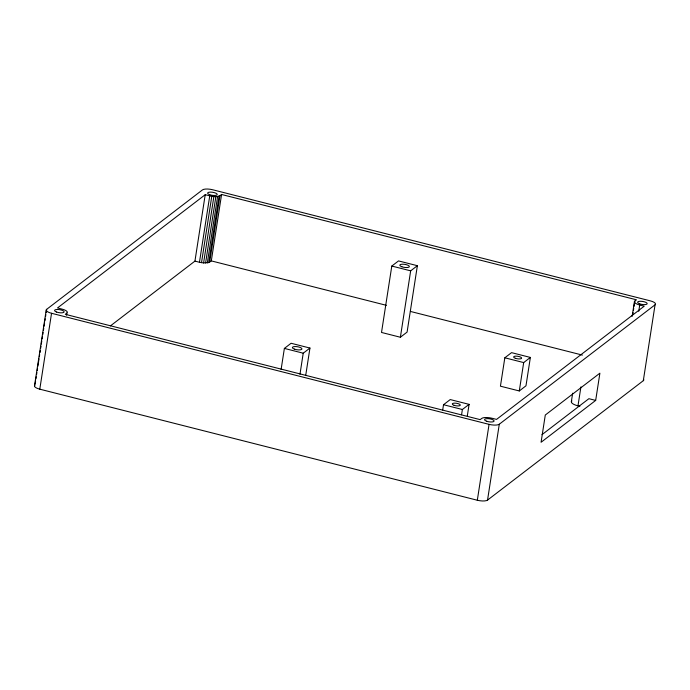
<?xml version="1.0" encoding="UTF-8"?>
<svg xmlns="http://www.w3.org/2000/svg" width="690" height="690" viewBox="0 0 690 690"><rect width="100%" height="100%" fill="white"/><g stroke="black" fill="none" stroke-linecap="round" stroke-linejoin="round"><path stroke-width="1.03" d="M34.5 385.805L46.247 309.913M35.104 384.149L35.587 380.984M35.915 378.879L36.242 376.774M36.57 374.661L36.898 372.557M37.225 370.444L37.545 368.339M37.872 366.235L39.02 358.852M39.347 356.747L39.666 354.634M39.994 352.53L40.322 350.425M40.65 348.312L40.977 346.207M41.305 344.094L41.788 340.938M42.116 338.825L42.444 336.72M42.771 334.615L43.099 332.502M43.427 330.398L43.746 328.285M44.074 326.18L44.565 323.015M44.893 320.91L45.221 318.797M45.54 316.693L45.868 314.588M46.196 312.475L46.687 309.318L202.455 189.905A8.09 2.553 8.8 0 1 212.684 189.759L650.204 300.823A8.09 2.553 8.8 0 1 655.06 304.799L643.313 380.682L487.545 500.095A8.09 2.553 8.8 0 1 477.316 500.241L39.796 389.177A8.09 2.553 8.8 0 1 34.94 385.201M39.796 389.177L51.543 313.286A8.09 2.553 8.8 0 1 46.687 309.318M66.559 315.183L66.887 313.07A8.09 2.553 8.8 0 0 62.031 309.103L57.503 307.947L205.215 194.709C210.347 195.796 217.083 198.617 221.585 194.485L636.473 299.805L634.86 301.038L634.041 306.308M110.409 325.913L194.942 261.113L205.215 194.709M221.585 194.485L211.304 260.889L208.742 262.588L203.593 262.942L199.462 262.26L209.743 195.865M201.506 262.692L211.787 196.288M203.593 262.942L213.874 196.547M205.586 263.019L215.867 196.616M207.336 262.89L217.617 196.495M208.742 262.588L219.023 196.184M209.691 262.122L219.972 195.719M281.106 369.495L284.375 348.416L291.085 343.266L309.948 348.053L305.704 375.455M299.969 374.282L303.229 353.202L309.948 348.053M391.799 266.055L381.518 332.459L400.381 337.246L407.091 332.097L417.372 265.702L398.518 260.915L391.799 266.055L410.662 270.842L417.372 265.702M400.381 337.246L410.662 270.842M442.704 409.989L443.523 404.72L450.234 399.57L469.096 404.357L467.303 415.958M461.567 414.776L462.378 409.506L469.096 404.357M477.316 500.241L489.063 424.359A8.09 2.553 8.8 0 0 499.293 424.212L655.06 304.799M504.83 357.791L500.431 386.176L519.294 390.963L525.978 385.805L530.369 357.429L511.54 352.642L504.83 357.791L523.684 362.578L530.369 357.429M487.545 500.095L499.293 424.212M519.294 390.963L523.684 362.578M571.355 401.64L572.666 393.205M579.867 406.341L577.979 405.858L580.92 386.892M595.677 400.416L599.895 373.169L545.29 415.026L541.072 442.273L595.677 400.416L588.889 398.691L541.969 434.666M632.135 316.391L634.42 301.634M632.739 314.744L633.066 312.63M633.394 310.526L633.722 308.413M638.742 311.337L639.716 305.014A8.09 2.553 8.8 0 1 634.86 301.038M66.887 313.07L65.274 314.312L480.162 419.632L481.775 418.39A8.09 2.553 8.8 0 1 492.005 418.252L496.533 419.399L644.244 306.162L639.716 305.014M211.304 260.889L386.435 305.342M410.412 311.432L582.412 355.091M194.942 261.113L199.462 262.26M284.375 348.416L303.229 353.202M443.523 404.72L462.378 409.506M51.543 313.286L489.063 424.359M643.649 379.397A8.09 2.553 8.8 0 1 643.313 380.682M577.979 405.858A10.117 3.191 8.8 0 1 571.907 400.89M515.352 358.282A4.045 1.276 8.8 0 0 521.614 358.196A4.045 1.276 8.8 0 0 515.904 356.135A4.045 1.276 8.8 0 0 515.352 358.282M294.432 349.131A4.856 1.535 8.8 0 0 301.953 349.019A4.856 1.535 8.8 0 0 295.096 346.544A4.856 1.535 8.8 0 0 294.432 349.131M454.037 405.289A4.045 1.276 8.8 0 0 460.299 405.203A4.045 1.276 8.8 0 0 454.589 403.132A4.045 1.276 8.8 0 0 454.037 405.289M209.7 194.701A4.856 1.535 8.8 0 0 217.221 194.597A4.856 1.535 8.8 0 0 210.372 192.113A4.856 1.535 8.8 0 0 209.7 194.701M639.673 303.85A4.856 1.535 8.8 0 0 647.194 303.747A4.856 1.535 8.8 0 0 640.346 301.271A4.856 1.535 8.8 0 0 639.673 303.85M486.588 421.202A4.856 1.535 8.8 0 0 494.109 421.098A4.856 1.535 8.8 0 0 487.261 418.623A4.856 1.535 8.8 0 0 486.588 421.202M56.615 312.053A4.856 1.535 8.8 0 0 64.136 311.949A4.856 1.535 8.8 0 0 57.287 309.474A4.856 1.535 8.8 0 0 56.615 312.053M401.865 266.771A4.856 1.535 8.8 0 0 409.377 266.668A4.856 1.535 8.8 0 0 402.529 264.192A4.856 1.535 8.8 0 0 401.865 266.771"/></g></svg>
